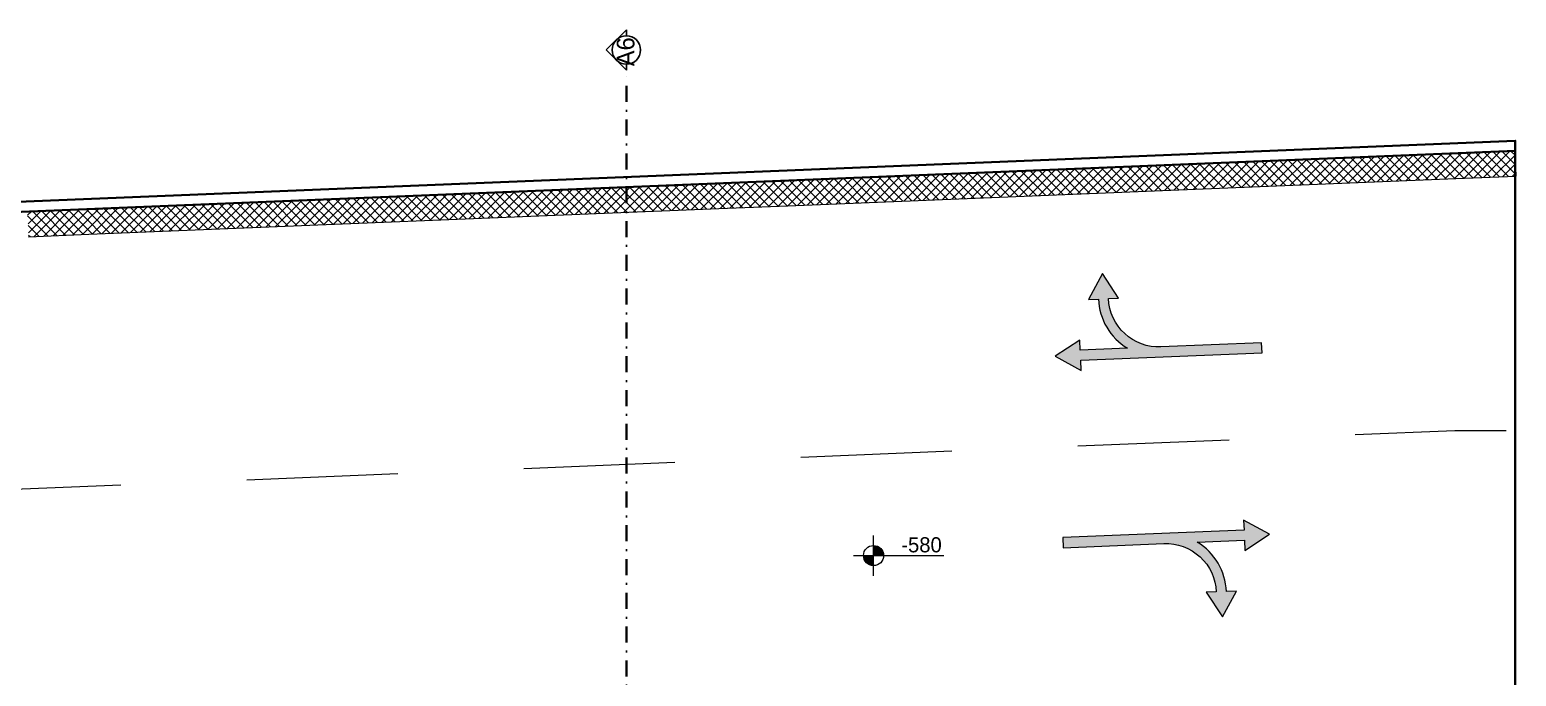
# Model space of a CAD drawing. Header units: millimetres. Extents: x 635850 to 824661, y -5878409 to -5774454.
# Drawn here: x 734208 to 748950, y -5834804 to -5828392 of the extents above; entities that cross this region are included whole.
import ezdxf

# ---------------------------------------------------------------- set-up
doc = ezdxf.new("R2010")
doc.units = ezdxf.units.MM
doc.header["$MEASUREMENT"] = 0
doc.linetypes.add('A - Long Dashed', pattern=[2750, 1500, -1250])
doc.linetypes.add('Dot & Dashed', pattern=[335.138881, 158.75, -88.194444, 0, -88.194437])
for name, color, linetype in [('A - Ndertesa 5 - Drawing & Figure', 7, 'Continuous'), ('A - Ndertesa 5 - Muret', 7, 'Continuous'), ('A - Ndertesa 5 - Pllaka meskatitt', 7, 'Continuous'), ('A - Ndertesa 5 - Shtyllat bodrum', 7, 'Continuous'), ('Marker - Section', 7, 'Continuous')]:
    doc.layers.add(name, color=color, linetype=linetype)
for name, color, linetype, lineweight in [('A - Ndertesa 5 - Drawing & Figure_Pen_No__1', 7, 'Continuous', 13), ('A - Ndertesa 5 - Drawing & Figure_Pen_No__101', 252, 'Continuous', 13), ('A - Ndertesa 5 - Drawing & Figure_Pen_No__7', 7, 'Continuous', 35), ('A - Ndertesa 5 - Muret_Pen_No__101', 252, 'Continuous', 13), ('A - Ndertesa 5 - Pllaka meskatitt_Pen_No__22', 8, 'Continuous', 35), ('A - Ndertesa 5 - Shtyllat bodrum_Pen_No__1', 7, 'Continuous', 13), ('A - Ndertesa 5 - Shtyllat bodrum_Pen_No__101', 252, 'Continuous', 13)]:
    doc.layers.add(name, color=color, linetype=linetype, lineweight=lineweight)
for name, color, linetype, lineweight, true_color in [('A - Ndertesa 5 - Drawing & Figure_Pen_No__102', 7, 'Continuous', 13, 0xcccccc), ('A - Ndertesa 5 - Drawing & Figure_Pen_No__249', 7, 'Continuous', 13, 0xe8e8e8), ('Marker - Section_Pen_No__48', 7, 'Continuous', 25, 0xa80f02), ('Marker - Section_Pen_No__8', 7, 'Continuous', 35, 0xa80f02)]:
    doc.layers.add(name, color=color, linetype=linetype, lineweight=lineweight, true_color=true_color)
doc.styles.add('GENERATED_STYLE_1', font='GOTHIC.TTF')
pattern_1 = [(45, (664183.82, -5827429.525), (-45.96194, 45.96194), []), (135, (664183.82, -5827429.525), (45.96194, 45.96194), [])]

# ---------------------------------------------------------------- blocks, each defined once
blk = doc.blocks.new('Slab_2', base_point=(748940, -5829593))
at = {"layer": 'A - Ndertesa 5 - Pllaka meskatitt_Pen_No__22', "color": 8, "linetype": 'Continuous', "lineweight": 35, "flags": 128}
blk.add_lwpolyline([(748940, -5829593), (713640, -5831033), (713640, -5859821), (748940, -5859821)], close=True, dxfattribs=at)
blk = doc.blocks.new('Wall_174', base_point=(748940, -5829593))
at = {"layer": 'A - Ndertesa 5 - Muret_Pen_No__101', "linetype": 'Continuous', "lineweight": 13}
h = blk.add_hatch(dxfattribs=at)
h.set_pattern_fill('Concrete_Block', color=252, style=0, pattern_type=2)
h.set_pattern_definition(pattern_1)
h.paths.add_polyline_path([(741715, -5829888), (741725, -5830138), (748351, -5829867), (748340, -5829618)])
h = blk.add_hatch(dxfattribs=at)
h.set_pattern_fill('Concrete_Block', color=252, style=0, pattern_type=2)
h.set_pattern_definition(pattern_1)
h.paths.add_polyline_path([(741116, -5829912), (734785, -5830171), (734795, -5830420), (741126, -5830162)])
at = {"layer": 'A - Ndertesa 5 - Muret_Pen_No__101', "color": 252, "linetype": 'Continuous', "lineweight": 13, "flags": 128}
for points in [[(748340, -5829618), (741715, -5829888)], [(741116, -5829912), (734785, -5830171)], [(741725, -5830138), (748351, -5829867)], [(734795, -5830420), (741126, -5830162)]]:
    blk.add_lwpolyline(points, dxfattribs=at)
blk = doc.blocks.new('Column_188', base_point=(734490, -5830308))
at = {"layer": 'A - Ndertesa 5 - Shtyllat bodrum_Pen_No__101', "linetype": 'Continuous', "lineweight": 13}
h = blk.add_hatch(dxfattribs=at)
h.set_pattern_fill('Concrete_Block', color=252, style=0, pattern_type=2)
h.set_pattern_definition(pattern_1)
h.paths.add_polyline_path([(734785, -5830171), (734185, -5830195), (734196, -5830445), (734795, -5830420)])
at = {"layer": 'A - Ndertesa 5 - Shtyllat bodrum_Pen_No__1', "color": 7, "linetype": 'Continuous', "lineweight": 13, "flags": 128}
for points in [[(734785, -5830171), (734185, -5830195)], [(734196, -5830445), (734795, -5830420)]]:
    blk.add_lwpolyline(points, dxfattribs=at)
blk = doc.blocks.new('Column_189', base_point=(741420, -5830025))
at = {"layer": 'A - Ndertesa 5 - Shtyllat bodrum_Pen_No__101', "linetype": 'Continuous', "lineweight": 13}
h = blk.add_hatch(dxfattribs=at)
h.set_pattern_fill('Concrete_Block', color=252, style=0, pattern_type=2)
h.set_pattern_definition(pattern_1)
h.paths.add_polyline_path([(741715, -5829888), (741116, -5829912), (741126, -5830162), (741725, -5830138)])
at = {"layer": 'A - Ndertesa 5 - Shtyllat bodrum_Pen_No__1', "color": 7, "linetype": 'Continuous', "lineweight": 13, "flags": 128}
for points in [[(741715, -5829888), (741116, -5829912)], [(741126, -5830162), (741725, -5830138)]]:
    blk.add_lwpolyline(points, dxfattribs=at)
blk = doc.blocks.new('Column_190', base_point=(748645, -5829730))
at = {"layer": 'A - Ndertesa 5 - Shtyllat bodrum_Pen_No__101', "linetype": 'Continuous', "lineweight": 13}
h = blk.add_hatch(dxfattribs=at)
h.set_pattern_fill('Concrete_Block', color=252, style=0, pattern_type=2)
h.set_pattern_definition(pattern_1)
h.paths.add_polyline_path([(748340, -5829618), (748351, -5829867), (748950, -5829843), (748940, -5829593)])
at = {"layer": 'A - Ndertesa 5 - Shtyllat bodrum_Pen_No__1', "color": 7, "linetype": 'Continuous', "lineweight": 13, "flags": 128}
blk.add_lwpolyline([(748351, -5829867), (748950, -5829843), (748940, -5829593), (748340, -5829618)], dxfattribs=at)
blk = doc.blocks.new('Level Dimension_8', base_point=(742576, -5833607))
at = {"layer": 'A - Ndertesa 5 - Drawing & Figure_Pen_No__101', "linetype": 'Continuous', "lineweight": 13}
for points in [[(742576, -5833607), (742676, -5833607), (742668, -5833569), (742647, -5833537), (742614, -5833515), (742576, -5833507)], [(742576, -5833607), (742476, -5833607), (742484, -5833646), (742505, -5833678), (742538, -5833700), (742576, -5833707)]]:
    blk.add_hatch(color=252, dxfattribs=at).paths.add_polyline_path(points)
at = {"layer": 'A - Ndertesa 5 - Drawing & Figure_Pen_No__101', "color": 252, "linetype": 'Continuous', "lineweight": 13}
for p, q in [((742576, -5833807), (742576, -5833407)), ((742376, -5833607), (743273, -5833607))]:
    blk.add_line(p, q, dxfattribs=at)
blk.add_circle((742576, -5833607), 100, dxfattribs=at)
at = {"layer": 'A - Ndertesa 5 - Drawing & Figure_Pen_No__101', "color": 252, "lineweight": 13, "insert": (742851, -5833577), "char_height": 150, "attachment_point": 7, "style": 'GENERATED_STYLE_1'}
blk.add_mtext('\\A1;{\\pql;\\fCentury Gothic|b0|i0|c0|p34;-580}', dxfattribs=at)
blk = doc.blocks.new('Cutting Plane_11', base_point=(740125, -5860819))
at = {"layer": 'Marker - Section_Pen_No__48', "color": 14, "linetype": 'Continuous', "lineweight": 25, "true_color": 0xa80f02}
for p, q in [((739925, -5828592), (740125, -5828392)), ((740125, -5828392), (740125, -5828450)), ((740125, -5828792), (739925, -5828592)), ((740125, -5828733), (740125, -5828792))]:
    blk.add_line(p, q, dxfattribs=at)
blk.add_circle((740125, -5828592), 141, dxfattribs=at)
at = {"layer": 'Marker - Section_Pen_No__8', "color": 14, "linetype": 'Dot & Dashed', "lineweight": 35, "true_color": 0xa80f02}
blk.add_line((740125, -5860619), (740125, -5828792), dxfattribs=at)
at = {"layer": 'Marker - Section_Pen_No__48', "color": 14, "lineweight": 25, "true_color": 0xa80f02, "insert": (740207, -5828753), "char_height": 175, "attachment_point": 7, "rotation": 90, "style": 'GENERATED_STYLE_1'}
blk.add_mtext('\\A1;{\\pql;\\pt0;\\fCentury Gothic|b0|i0|c0|p34;A6}', dxfattribs=at)

msp = doc.modelspace()

# ---------------------------------------------------------------- hatches: boundary and pattern name
at = {"layer": 'A - Ndertesa 5 - Drawing & Figure_Pen_No__1', "linetype": 'Continuous', "lineweight": 0, "true_color": 0xffffff}
for points in [[(745425.9, -5831538, -0.4142136), (744905.9, -5831058.8), (745005.8, -5831054.7), (744845.8, -5830811.1), (744706.1, -5831067), (744806, -5831062.9, 0.2513807), (745094.5, -5831551.5), (744626.5, -5831570.6), (744622.4, -5831470.7), (744378.8, -5831630.8), (744634.7, -5831770.5), (744630.6, -5831670.5), (746429.1, -5831597.2), (746425, -5831497.3)], [(745455.4, -5833488.4, -0.4142136), (745975.3, -5833967.7), (745875.4, -5833971.7), (746035.5, -5834215.4), (746175.2, -5833959.5), (746075.2, -5833963.6, 0.2513807), (745786.7, -5833474.9), (746254.7, -5833455.8), (746258.8, -5833555.8), (746502.5, -5833395.7), (746246.5, -5833256), (746250.6, -5833355.9), (744452.1, -5833429.3), (744456.2, -5833529.2)]]:
    msp.add_hatch(color=7, dxfattribs=at).paths.add_polyline_path(points)

# ---------------------------------------------------------------- linework, layer by layer
at = {"layer": 'A - Ndertesa 5 - Drawing & Figure_Pen_No__102', "color": 254, "linetype": 'Continuous', "lineweight": 13, "true_color": 0xcccccc, "flags": 128}
for points in [[(745425.9, -5831538, -0.4142136), (744905.9, -5831058.8), (745005.8, -5831054.7), (744845.8, -5830811.1), (744706.1, -5831067), (744806, -5831062.9, 0.2513807), (745094.5, -5831551.5), (744626.5, -5831570.6), (744622.4, -5831470.7), (744378.8, -5831630.8), (744634.7, -5831770.5), (744630.6, -5831670.5), (746429.1, -5831597.2), (746425, -5831497.3)], [(745455.4, -5833488.4, -0.4142136), (745975.3, -5833967.7), (745875.4, -5833971.7), (746035.5, -5834215.4), (746175.2, -5833959.5), (746075.2, -5833963.6, 0.2513807), (745786.7, -5833474.9), (746254.7, -5833455.8), (746258.8, -5833555.8), (746502.5, -5833395.7), (746246.5, -5833256), (746250.6, -5833355.9), (744452.1, -5833429.3), (744456.2, -5833529.2)]]:
    msp.add_lwpolyline(points, format="xyb", close=True, dxfattribs=at)
at = {"layer": 'A - Ndertesa 5 - Drawing & Figure_Pen_No__249', "color": 254, "linetype": 'A - Long Dashed', "lineweight": 13, "true_color": 0xe8e8e8, "flags": 128}
msp.add_lwpolyline([(748849.9, -5832369.9), (748341.9, -5832369.9), (715563, -5833706.7)], dxfattribs=at)
at = {"layer": 'A - Ndertesa 5 - Drawing & Figure_Pen_No__7', "color": 7, "linetype": 'Continuous', "lineweight": 35, "flags": 128}
msp.add_lwpolyline([(713639.8, -5859920.7), (748939.8, -5859920.7), (748939.8, -5829493.1), (713639.8, -5830932.8)], close=True, dxfattribs=at)
at = {"layer": 'A - Ndertesa 5 - Drawing & Figure_Pen_No__7', "color": 7, "linetype": 'Continuous', "lineweight": 35}
msp.add_lwpolyline([(713639.8, -5859820.7), (713639.8, -5831032.9), (748939.8, -5829593.2), (748939.8, -5859820.7)], close=True, dxfattribs=at)

# ---------------------------------------------------------------- block references
at = {"layer": 'A - Ndertesa 5 - Drawing & Figure', "color": 252, "lineweight": 13}
msp.add_blockref('Level Dimension_8', (742576.1, -5833607.3), dxfattribs=at)
at = {"layer": 'A - Ndertesa 5 - Muret', "color": 252, "lineweight": 13}
msp.add_blockref('Wall_174', (748939.8, -5829593.2), dxfattribs=at)
at = {"layer": 'A - Ndertesa 5 - Pllaka meskatitt', "color": 8, "linetype": 'Continuous', "lineweight": 35}
msp.add_blockref('Slab_2', (748939.8, -5829593.2), dxfattribs=at)
at = {"layer": 'A - Ndertesa 5 - Shtyllat bodrum', "color": 7, "lineweight": 13}
for name, p in [('Column_190', (748645.2, -5829730.3)), ('Column_189', (741420.4, -5830025)), ('Column_188', (734490.3, -5830307.6))]:
    msp.add_blockref(name, p, dxfattribs=at)
at = {"layer": 'Marker - Section', "color": 14, "lineweight": 35, "true_color": 0xa80f02}
msp.add_blockref('Cutting Plane_11', (740125, -5860819.4), dxfattribs=at)

doc.saveas('drawing.dxf')
